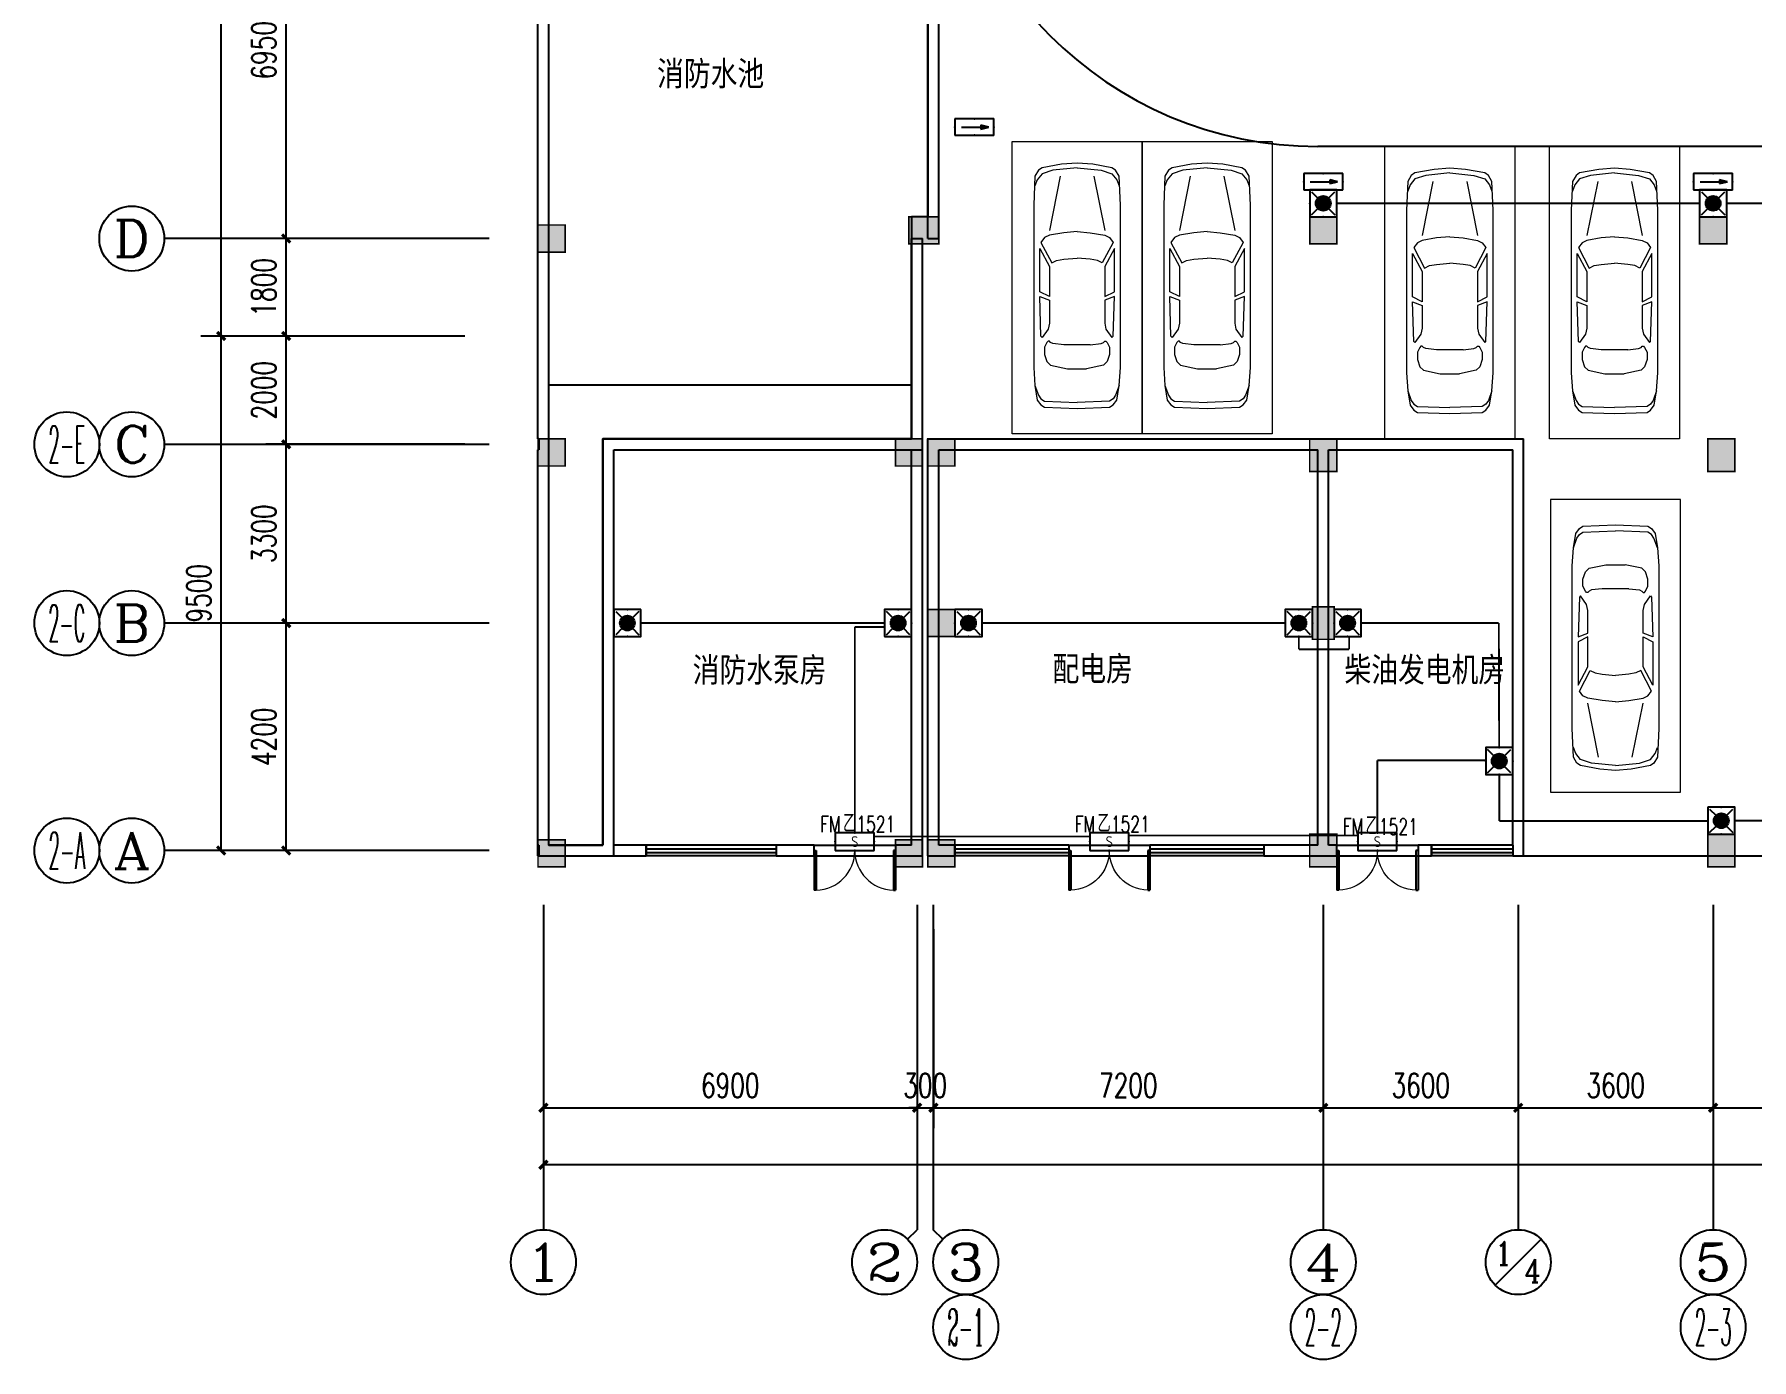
# Model space of a CAD drawing. Extents: x -6243262 to 3079315, y -2914302 to 172723.
# Drawn here: x -2513979 to -2482268, y -1016897 to -992427 of the extents above; entities that cross this region are included whole.
import ezdxf
from ezdxf.enums import TextEntityAlignment as Align

# ---------------------------------------------------------------- set-up
doc = ezdxf.new("R2010")
doc.units = 0
doc.header["$LTSCALE"] = 1000
doc.linetypes.add('DASH', pattern=[0.35, 0.25, -0.1])
for name, color, linetype in [('0-柱2', 6, 'Continuous'), ('0-柱网', 2, 'Continuous'), ('0-道路', 4, 'Continuous'), ('AXIS', 3, 'Continuous'), ('AXIS_TEXT', 7, 'Continuous'), ('DOOR_FIRE', 4, 'Continuous'), ('DOOR_FIRE_TEXT', 7, 'Continuous'), ('EQUIP-应急', 3, 'Continuous'), ('PUB_TEXT', 7, 'Continuous'), ('WALL', 9, 'Continuous'), ('WINDOW', 4, 'Continuous'), ('WIRE-应急', 1, 'DASH')]:
    doc.layers.add(name, color=color, linetype=linetype)
doc.layers.add('车位', color=252, linetype='Continuous', lineweight=5)
doc.styles.add('-宋体', font='', dxfattribs={"width": 0.8})
doc.styles.add('_TCH_AXIS', font='COMPLEX', dxfattribs={"bigfont": 'GBCBIG'})
doc.styles.add('_TCH_DIM_T3', font='SIMPLEX', dxfattribs={"width": 0.705882, "bigfont": 'GBCBIG'})
doc.styles.add('_TCH_WINDOW', font='SIMPLEX', dxfattribs={"height": 3.5, "bigfont": 'GBCBIG'})
doc.styles.add('_TEL_ATTDEF', font='gbenor', dxfattribs={"bigfont": 'gbcbig'})
doc.styles.add('_TEL_DIM', font='SIMPLEX', dxfattribs={"width": 0.8, "height": 3.5, "bigfont": 'HZTXT'})
doc.styles.add('COMPLEX', font='COMPLEX')
doc.styles.get('-宋体').set_extended_font_data('SimSun')
doc.dimstyles.new('_TCH_ARCH&&150', dxfattribs={"dimtxt": 446.25, "dimasz": 150, "dimexe": 375, "dimexo": 450, "dimgap": 189.375, "dimtad": 1, "dimdec": 0, "dimzin": 0, "dimdsep": 46, "dimtxsty": '_TCH_DIM_T3', "dimblk": 'ARCHTICK', "dimcen": 0.09, "dimclrt": 7, "dimazin": 2, "dimtfac": 1, "dimtdec": 0, "dimtix": 1, "dimtmove": 2, "dimatfit": 3, "dimfxl": 0, "dimtolj": 1, "dimtzin": 0, "dimarcsym": 0})

# ---------------------------------------------------------------- blocks, each defined once
blk = doc.blocks.new('chewei')
at = {"layer": '车位', "color": 0}
for p, q in [((49023, 154737), (49090, 154915)), ((49090, 154915), (49134, 154982)), ((49134, 154982), (49201, 155026)), ((49201, 155026), (49801, 155049)), ((50401, 155026), (49801, 155049)), ((50467, 154982), (50401, 155026)), ((50512, 154915), (50467, 154982)), ((50578, 154737), (50512, 154915)), ((49201, 154160), (49245, 154293)), ((49201, 154026), (49201, 154160)), ((49245, 154293), (49312, 154360)), ((49312, 154360), (49623, 154426)), ((49623, 154426), (49978, 154426)), ((50290, 154360), (49978, 154426)), ((50356, 154293), (50290, 154360)), ((50401, 154160), (50356, 154293)), ((50401, 154026), (50401, 154160)), ((49134, 153826), (49112, 153093)), ((49156, 153849), (49134, 153826)), ((49267, 153693), (49156, 153849)), ((49245, 153938), (49201, 154026)), ((49267, 153915), (49245, 153938)), ((49290, 153915), (49267, 153915)), ((49312, 153938), (49290, 153915)), ((49356, 153960), (49312, 153938)), ((49556, 153982), (49356, 153960)), ((50045, 153982), (49556, 153982)), ((50045, 153982), (50245, 153960)), ((50245, 153960), (50290, 153938)), ((50290, 153938), (50312, 153915)), ((50312, 153915), (50334, 153915)), ((50334, 153915), (50356, 153938)), ((50334, 153693), (50445, 153849)), ((50356, 153938), (50401, 154026)), ((50445, 153849), (50467, 153826)), ((50467, 153826), (50490, 153093)), ((49290, 153582), (49267, 153693)), ((49290, 153160), (49290, 153582)), ((50312, 153582), (50334, 153693)), ((50312, 153160), (50312, 153582)), ((49112, 153093), (49290, 153160)), ((49290, 153093), (49112, 153004)), ((49112, 153004), (49112, 152204)), ((49290, 152538), (49290, 153093)), ((50490, 153093), (50312, 153160)), ((50312, 153093), (50490, 153004)), ((50312, 152538), (50312, 153093)), ((50490, 153004), (50490, 152204)), ((49112, 152204), (49290, 152538)), ((50490, 152204), (50312, 152538)), ((49134, 152093), (49334, 152471)), ((49334, 152471), (49423, 152427)), ((49423, 152427), (49556, 152404)), ((49556, 152404), (49801, 152382)), ((50045, 152404), (49801, 152382)), ((50178, 152427), (50045, 152404)), ((50267, 152471), (50178, 152427)), ((50467, 152093), (50267, 152471)), ((49201, 152004), (49134, 152093)), ((49290, 151960), (49201, 152004)), ((49556, 151916), (49290, 151960)), ((49801, 151893), (49556, 151916)), ((49801, 151893), (50045, 151916)), ((50045, 151916), (50312, 151960)), ((50312, 151960), (50401, 152004)), ((50401, 152004), (50467, 152093)), ((49490, 150871), (49290, 151871)), ((50112, 150871), (50312, 151871)), ((49067, 150938), (49023, 151049)), ((50534, 150938), (50578, 151049)), ((49156, 150827), (49067, 150938)), ((49356, 150760), (49156, 150827)), ((49801, 150716), (49356, 150760)), ((49801, 150716), (50245, 150760)), ((50245, 150760), (50445, 150827)), ((50445, 150827), (50534, 150938))]:
    blk.add_line(p, q, dxfattribs=at)
for points in [[(48601, 150227), (51001, 150227), (51001, 155627), (48601, 155627)], [(50578, 154737), (50601, 154404), (50601, 151404), (50578, 150871), (50512, 150760), (50445, 150716), (50090, 150649), (49801, 150627), (49512, 150649), (49156, 150716), (49090, 150760), (49023, 150871), (49001, 151404), (49001, 154404), (49023, 154737), (49067, 155004), (49134, 155093), (49201, 155137), (49801, 155160), (50401, 155137), (50467, 155093), (50534, 155004)]]:
    blk.add_lwpolyline(points, close=True, dxfattribs=at)
blk = doc.blocks.new('0-柱2')
at = {"layer": '0-柱2'}
h = blk.add_hatch(color=0, dxfattribs=at)
h.dxf.hatch_style = 1
h.paths.add_polyline_path([(0, 11850), (500, 11850), (500, 11350), (0, 11350)])
h = blk.add_hatch(color=0, dxfattribs=at)
h.dxf.hatch_style = 1
h.paths.add_polyline_path([(6850, 12000), (7400, 12000), (7400, 11500), (6850, 11500)])
h = blk.add_hatch(color=0, dxfattribs=at)
h.dxf.hatch_style = 1
h.paths.add_polyline_path([(14250, 12000), (14750, 12000), (14750, 11500), (14250, 11500)])
h = blk.add_hatch(color=0, dxfattribs=at)
h.dxf.hatch_style = 1
h.paths.add_polyline_path([(21450, 12000), (21950, 12000), (21950, 11500), (21450, 11500)])
h = blk.add_hatch(color=0, dxfattribs=at)
h.dxf.hatch_style = 1
h.paths.add_polyline_path([(0, 7900), (500, 7900), (500, 7400), (0, 7400)])
h = blk.add_hatch(color=0, dxfattribs=at)
h.dxf.hatch_style = 1
h.paths.add_polyline_path([(6600, 7900), (7100, 7900), (7100, 7400), (6600, 7400)])
h = blk.add_hatch(color=0, dxfattribs=at)
h.dxf.hatch_style = 1
h.paths.add_polyline_path([(0, 500), (500, 500), (500, 0), (0, 0)])
h = blk.add_hatch(color=0, dxfattribs=at)
h.dxf.hatch_style = 1
h.paths.add_polyline_path([(6600, 500), (7100, 500), (7100, 0), (6600, 0)])
at = {"layer": '0-柱2', "color": 0, "const_width": 30}
for points in [[(0, 11850), (500, 11850), (500, 11350), (0, 11350)], [(6850, 12000), (7400, 12000), (7400, 11500), (6850, 11500)], [(14250, 12000), (14750, 12000), (14750, 11500), (14250, 11500)], [(21450, 12000), (21950, 12000), (21950, 11500), (21450, 11500)], [(0, 7900), (500, 7900), (500, 7400), (0, 7400)], [(6600, 7900), (7100, 7900), (7100, 7400), (6600, 7400)], [(0, 500), (500, 500), (500, 0), (0, 0)], [(6600, 500), (7100, 500), (7100, 0), (6600, 0)]]:
    blk.add_lwpolyline(points, close=True, dxfattribs=at)
blk = doc.blocks.new('柱网22222')
at = {"layer": '0-柱网'}
h = blk.add_hatch(color=0, dxfattribs=at)
h.dxf.hatch_style = 1
h.paths.add_polyline_path([(97500, 330556), (98000, 330556), (98000, 330056), (97500, 330056)])
h = blk.add_hatch(color=0, dxfattribs=at)
h.dxf.hatch_style = 1
h.paths.add_polyline_path([(104550, 330556), (105050, 330556), (105050, 329956), (104550, 329956)])
h = blk.add_hatch(color=0, dxfattribs=at)
h.dxf.hatch_style = 1
h.paths.add_polyline_path([(111900, 330556), (112400, 330556), (112400, 329956), (111900, 329956)])
h = blk.add_hatch(color=0, dxfattribs=at)
h.dxf.hatch_style = 1
h.paths.add_polyline_path([(97500, 327406), (98000, 327406), (98000, 326906), (97500, 326906)])
h = blk.add_hatch(color=0, dxfattribs=at)
h.dxf.hatch_style = 1
h.paths.add_polyline_path([(104600, 327456), (105000, 327456), (105000, 326856), (104600, 326856)])
h = blk.add_hatch(color=0, dxfattribs=at)
h.dxf.hatch_style = 1
h.paths.add_polyline_path([(97500, 323156), (98000, 323156), (98000, 322656), (97500, 322656)])
h = blk.add_hatch(color=0, dxfattribs=at)
h.dxf.hatch_style = 1
h.paths.add_polyline_path([(104550, 323256), (105050, 323256), (105050, 322656), (104550, 322656)])
h = blk.add_hatch(color=0, dxfattribs=at)
h.dxf.hatch_style = 1
h.paths.add_polyline_path([(111900, 323256), (112400, 323256), (112400, 322656), (111900, 322656)])
at = {"layer": '0-柱网', "color": 0, "const_width": 30}
for points in [[(97500, 330556), (98000, 330556), (98000, 330056), (97500, 330056)], [(104550, 330556), (105050, 330556), (105050, 329956), (104550, 329956)], [(111900, 330556), (112400, 330556), (112400, 329956), (111900, 329956)], [(97500, 327406), (98000, 327406), (98000, 326906), (97500, 326906)], [(104600, 327456), (105000, 327456), (105000, 326856), (104600, 326856)], [(97500, 323156), (98000, 323156), (98000, 322656), (97500, 322656)], [(104550, 323256), (105050, 323256), (105050, 322656), (104550, 322656)], [(111900, 323256), (112400, 323256), (112400, 322656), (111900, 322656)]]:
    blk.add_lwpolyline(points, close=True, dxfattribs=at)
blk = doc.blocks.new('$DorLib2D$00000002')
at = {"color": 0}
for p, q in [((-0.5, 0), (-0.5, 0.4875)), ((-0.475, 0.4875), (-0.5, 0.4875)), ((-0.475, 0), (-0.475, 0.4875)), ((0.475, 0), (0.475, 0.4875)), ((0.475, 0.4875), (0.5, 0.4875)), ((0.5, 0), (0.5, 0.4875)), ((-0.5, 0), (-0.475, 0)), ((0.5, 0), (0.475, 0))]:
    blk.add_line(p, q, dxfattribs=at)
at = {"color": 0, "lineweight": 13}
for centre, start, end in [((-0.4875, 0), 0, 88.53072), ((0.4875, 0), 91.46928, 180)]:
    blk.add_arc(centre, 0.4875, start, end, dxfattribs=at)
blk = doc.blocks.new('$TCHSYS$WIN2D')
at = {"color": 0}
for p, q in [((-0.5, 0.5), (0.5, 0.5)), ((-0.5, 0.5), (-0.5, -0.5)), ((0.5, 0.5), (0.5, -0.5)), ((0.5, 0.167), (-0.5, 0.167)), ((0.5, -0.167), (-0.5, -0.167)), ((-0.5, -0.5), (0.5, -0.5))]:
    blk.add_line(p, q, dxfattribs=at)
blk = doc.blocks.new('_ArchTick')
at = {"color": 0, "linetype": 'ByBlock', "const_width": 0.4}
blk.add_lwpolyline([(-0.5, -0.5), (0.5, 0.5)], dxfattribs=at)
blk = doc.blocks.new('*D423')
at = {"layer": 'AXIS', "color": 0, "lineweight": -2, "transparency": 16777216}
for p, q in [((1160029, -1149834), (1160029, -1154259)), ((1234029, -1149834), (1234029, -1154259)), ((1160029, -1153884), (1234029, -1153884))]:
    blk.add_line(p, q, dxfattribs=at)
at = {"layer": 'Defpoints', "color": 0, "transparency": 16777216}
for p in [(1160029, -1149384), (1234029, -1149384), (1234029, -1153884)]:
    blk.add_point(p, dxfattribs=at)
at = {"layer": 'AXIS', "color": 0, "lineweight": -2, "transparency": 16777216, "xscale": 150, "yscale": 150, "zscale": 150, "rotation": 180}
blk.add_blockref('_ArchTick', (1160029, -1153884), dxfattribs=at)
at = {"layer": 'AXIS', "color": 0, "lineweight": -2, "transparency": 16777216, "xscale": 150, "yscale": 150, "zscale": 150}
blk.add_blockref('_ArchTick', (1234029, -1153884), dxfattribs=at)
at = {"layer": 'AXIS', "color": 7, "transparency": 16777216, "insert": (1197029, -1153472), "char_height": 446.2, "attachment_point": 5, "style": '_TCH_DIM_T3'}
blk.add_mtext('\\A1;74000', dxfattribs=at)
blk = doc.blocks.new('*D424')
at = {"layer": 'AXIS', "color": 0, "lineweight": -2, "transparency": 16777216}
for p, q in [((1160029, -1149534), (1160029, -1153209)), ((1166929, -1149534), (1166929, -1153209)), ((1160029, -1152834), (1166929, -1152834))]:
    blk.add_line(p, q, dxfattribs=at)
at = {"layer": 'Defpoints', "color": 0, "transparency": 16777216}
for p in [(1160029, -1149084), (1166929, -1149084), (1166929, -1152834)]:
    blk.add_point(p, dxfattribs=at)
at = {"layer": 'AXIS', "color": 0, "lineweight": -2, "transparency": 16777216, "xscale": 150, "yscale": 150, "zscale": 150, "rotation": 180}
blk.add_blockref('_ArchTick', (1160029, -1152834), dxfattribs=at)
at = {"layer": 'AXIS', "color": 0, "lineweight": -2, "transparency": 16777216, "xscale": 150, "yscale": 150, "zscale": 150}
blk.add_blockref('_ArchTick', (1166929, -1152834), dxfattribs=at)
at = {"layer": 'AXIS', "color": 7, "transparency": 16777216, "insert": (1163479, -1152422), "char_height": 446.2, "attachment_point": 5, "style": '_TCH_DIM_T3'}
blk.add_mtext('\\A1;6900', dxfattribs=at)
blk = doc.blocks.new('*D425')
at = {"layer": 'AXIS', "color": 0, "lineweight": -2, "transparency": 16777216}
for p, q in [((1166929, -1149534), (1166929, -1153209)), ((1167229, -1149534), (1167229, -1153209)), ((1166929, -1152834), (1166779, -1152834)), ((1166929, -1152834), (1167229, -1152834)), ((1167229, -1152834), (1167379, -1152834))]:
    blk.add_line(p, q, dxfattribs=at)
at = {"layer": 'Defpoints', "color": 0, "transparency": 16777216}
for p in [(1166929, -1149084), (1167229, -1149084), (1167229, -1152834)]:
    blk.add_point(p, dxfattribs=at)
at = {"layer": 'AXIS', "color": 0, "lineweight": -2, "transparency": 16777216, "xscale": 150, "yscale": 150, "zscale": 150}
blk.add_blockref('_ArchTick', (1166929, -1152834), dxfattribs=at)
at = {"layer": 'AXIS', "color": 0, "lineweight": -2, "transparency": 16777216, "xscale": 150, "yscale": 150, "zscale": 150, "rotation": 180}
blk.add_blockref('_ArchTick', (1167229, -1152834), dxfattribs=at)
at = {"layer": 'AXIS', "color": 7, "transparency": 16777216, "insert": (1167079, -1152422), "char_height": 446.2, "attachment_point": 5, "style": '_TCH_DIM_T3'}
blk.add_mtext('\\A1;300', dxfattribs=at)
blk = doc.blocks.new('*D426')
at = {"layer": 'AXIS', "color": 0, "lineweight": -2, "transparency": 16777216}
for p, q in [((1167229, -1149534), (1167229, -1153209)), ((1174429, -1149534), (1174429, -1153209)), ((1167229, -1152834), (1174429, -1152834))]:
    blk.add_line(p, q, dxfattribs=at)
at = {"layer": 'Defpoints', "color": 0, "transparency": 16777216}
for p in [(1167229, -1149084), (1174429, -1149084), (1174429, -1152834)]:
    blk.add_point(p, dxfattribs=at)
at = {"layer": 'AXIS', "color": 0, "lineweight": -2, "transparency": 16777216, "xscale": 150, "yscale": 150, "zscale": 150, "rotation": 180}
blk.add_blockref('_ArchTick', (1167229, -1152834), dxfattribs=at)
at = {"layer": 'AXIS', "color": 0, "lineweight": -2, "transparency": 16777216, "xscale": 150, "yscale": 150, "zscale": 150}
blk.add_blockref('_ArchTick', (1174429, -1152834), dxfattribs=at)
at = {"layer": 'AXIS', "color": 7, "transparency": 16777216, "insert": (1170829, -1152422), "char_height": 446.2, "attachment_point": 5, "style": '_TCH_DIM_T3'}
blk.add_mtext('\\A1;7200', dxfattribs=at)
blk = doc.blocks.new('*D427')
at = {"layer": 'AXIS', "color": 0, "lineweight": -2, "transparency": 16777216}
for p, q in [((1174429, -1149534), (1174429, -1153209)), ((1178029, -1149534), (1178029, -1153209)), ((1174429, -1152834), (1178029, -1152834))]:
    blk.add_line(p, q, dxfattribs=at)
at = {"layer": 'Defpoints', "color": 0, "transparency": 16777216}
for p in [(1174429, -1149084), (1178029, -1149084), (1178029, -1152834)]:
    blk.add_point(p, dxfattribs=at)
at = {"layer": 'AXIS', "color": 0, "lineweight": -2, "transparency": 16777216, "xscale": 150, "yscale": 150, "zscale": 150, "rotation": 180}
blk.add_blockref('_ArchTick', (1174429, -1152834), dxfattribs=at)
at = {"layer": 'AXIS', "color": 0, "lineweight": -2, "transparency": 16777216, "xscale": 150, "yscale": 150, "zscale": 150}
blk.add_blockref('_ArchTick', (1178029, -1152834), dxfattribs=at)
at = {"layer": 'AXIS', "color": 7, "transparency": 16777216, "insert": (1176229, -1152422), "char_height": 446.2, "attachment_point": 5, "style": '_TCH_DIM_T3'}
blk.add_mtext('\\A1;3600', dxfattribs=at)
blk = doc.blocks.new('*D428')
at = {"layer": 'AXIS', "color": 0, "lineweight": -2, "transparency": 16777216}
for p, q in [((1178029, -1149534), (1178029, -1153209)), ((1181629, -1149534), (1181629, -1153209)), ((1178029, -1152834), (1181629, -1152834))]:
    blk.add_line(p, q, dxfattribs=at)
at = {"layer": 'Defpoints', "color": 0, "transparency": 16777216}
for p in [(1178029, -1149084), (1181629, -1149084), (1181629, -1152834)]:
    blk.add_point(p, dxfattribs=at)
at = {"layer": 'AXIS', "color": 0, "lineweight": -2, "transparency": 16777216, "xscale": 150, "yscale": 150, "zscale": 150, "rotation": 180}
blk.add_blockref('_ArchTick', (1178029, -1152834), dxfattribs=at)
at = {"layer": 'AXIS', "color": 0, "lineweight": -2, "transparency": 16777216, "xscale": 150, "yscale": 150, "zscale": 150}
blk.add_blockref('_ArchTick', (1181629, -1152834), dxfattribs=at)
at = {"layer": 'AXIS', "color": 7, "transparency": 16777216, "insert": (1179829, -1152422), "char_height": 446.2, "attachment_point": 5, "style": '_TCH_DIM_T3'}
blk.add_mtext('\\A1;3600', dxfattribs=at)
blk = doc.blocks.new('*D429')
at = {"layer": 'AXIS', "color": 0, "lineweight": -2, "transparency": 16777216}
for p, q in [((1181629, -1149534), (1181629, -1153209)), ((1188829, -1149534), (1188829, -1153209)), ((1181629, -1152834), (1188829, -1152834))]:
    blk.add_line(p, q, dxfattribs=at)
at = {"layer": 'Defpoints', "color": 0, "transparency": 16777216}
for p in [(1181629, -1149084), (1188829, -1149084), (1188829, -1152834)]:
    blk.add_point(p, dxfattribs=at)
at = {"layer": 'AXIS', "color": 0, "lineweight": -2, "transparency": 16777216, "xscale": 150, "yscale": 150, "zscale": 150, "rotation": 180}
blk.add_blockref('_ArchTick', (1181629, -1152834), dxfattribs=at)
at = {"layer": 'AXIS', "color": 0, "lineweight": -2, "transparency": 16777216, "xscale": 150, "yscale": 150, "zscale": 150}
blk.add_blockref('_ArchTick', (1188829, -1152834), dxfattribs=at)
at = {"layer": 'AXIS', "color": 7, "transparency": 16777216, "insert": (1185229, -1152422), "char_height": 446.2, "attachment_point": 5, "style": '_TCH_DIM_T3'}
blk.add_mtext('\\A1;7200', dxfattribs=at)
blk = doc.blocks.new('_AXISO')
at = {"color": 0}
blk.add_circle((0, 0), 0.5, dxfattribs=at)
at = {"layer": 'AXIS_TEXT', "color": 0, "style": 'COMPLEX', "width": 1.041667}
blk.add_attdef('A', text='', height=0.56, dxfattribs=at).set_placement((-0.25, -0.28), (0.25, -0.28), align=Align.FIT)
blk = doc.blocks.new('*D443')
at = {"layer": 'AXIS', "color": 0, "lineweight": -2, "transparency": 16777216}
for p, q in [((1158579, -1138584), (1153704, -1138584)), ((1154079, -1148084), (1154079, -1138584)), ((1158579, -1148084), (1153704, -1148084))]:
    blk.add_line(p, q, dxfattribs=at)
at = {"layer": 'Defpoints', "color": 0, "transparency": 16777216}
for p in [(1154079, -1138584), (1159029, -1138584), (1159029, -1148084)]:
    blk.add_point(p, dxfattribs=at)
at = {"layer": 'AXIS', "color": 0, "lineweight": -2, "transparency": 16777216, "xscale": 150, "yscale": 150, "zscale": 150}
for p, rotation in [((1154079, -1138584), 90), ((1154079, -1148084), 270)]:
    blk.add_blockref('_ArchTick', p, dxfattribs=dict(at, rotation=rotation))
at = {"layer": 'AXIS', "color": 7, "transparency": 16777216, "insert": (1153666, -1143334), "char_height": 446.2, "attachment_point": 5, "rotation": 90, "style": '_TCH_DIM_T3'}
blk.add_mtext('\\A1;9500', dxfattribs=at)
blk = doc.blocks.new('*D444')
at = {"layer": 'AXIS', "color": 0, "lineweight": -2, "transparency": 16777216}
for p, q in [((1158579, -1121835), (1153704, -1121835)), ((1154079, -1138584), (1154079, -1121835)), ((1158579, -1138584), (1153704, -1138584))]:
    blk.add_line(p, q, dxfattribs=at)
at = {"layer": 'Defpoints', "color": 0, "transparency": 16777216}
for p in [(1154079, -1121835), (1159029, -1121835), (1159029, -1138584)]:
    blk.add_point(p, dxfattribs=at)
at = {"layer": 'AXIS', "color": 0, "lineweight": -2, "transparency": 16777216, "xscale": 150, "yscale": 150, "zscale": 150}
for p, rotation in [((1154079, -1121835), 90), ((1154079, -1138584), 270)]:
    blk.add_blockref('_ArchTick', p, dxfattribs=dict(at, rotation=rotation))
at = {"layer": 'AXIS', "color": 7, "transparency": 16777216, "insert": (1153666, -1130210), "char_height": 446.2, "attachment_point": 5, "rotation": 90, "style": '_TCH_DIM_T3'}
blk.add_mtext('\\A1;16750', dxfattribs=at)
blk = doc.blocks.new('*D445')
at = {"layer": 'AXIS', "color": 0, "lineweight": -2, "transparency": 16777216}
for p, q in [((1158579, -1143884), (1154904, -1143884)), ((1155279, -1148084), (1155279, -1143884)), ((1158579, -1148084), (1154904, -1148084))]:
    blk.add_line(p, q, dxfattribs=at)
at = {"layer": 'Defpoints', "color": 0, "transparency": 16777216}
for p in [(1155279, -1143884), (1159029, -1143884), (1159029, -1148084)]:
    blk.add_point(p, dxfattribs=at)
at = {"layer": 'AXIS', "color": 0, "lineweight": -2, "transparency": 16777216, "xscale": 150, "yscale": 150, "zscale": 150}
for p, rotation in [((1155279, -1143884), 90), ((1155279, -1148084), 270)]:
    blk.add_blockref('_ArchTick', p, dxfattribs=dict(at, rotation=rotation))
at = {"layer": 'AXIS', "color": 7, "transparency": 16777216, "insert": (1154866, -1145984), "char_height": 446.2, "attachment_point": 5, "rotation": 90, "style": '_TCH_DIM_T3'}
blk.add_mtext('\\A1;4200', dxfattribs=at)
blk = doc.blocks.new('*D446')
at = {"layer": 'AXIS', "color": 0, "lineweight": -2, "transparency": 16777216}
for p, q in [((1158579, -1140584), (1154904, -1140584)), ((1155279, -1143884), (1155279, -1140584)), ((1158579, -1143884), (1154904, -1143884))]:
    blk.add_line(p, q, dxfattribs=at)
at = {"layer": 'Defpoints', "color": 0, "transparency": 16777216}
for p in [(1155279, -1140584), (1159029, -1140584), (1159029, -1143884)]:
    blk.add_point(p, dxfattribs=at)
at = {"layer": 'AXIS', "color": 0, "lineweight": -2, "transparency": 16777216, "xscale": 150, "yscale": 150, "zscale": 150}
for p, rotation in [((1155279, -1140584), 90), ((1155279, -1143884), 270)]:
    blk.add_blockref('_ArchTick', p, dxfattribs=dict(at, rotation=rotation))
at = {"layer": 'AXIS', "color": 7, "transparency": 16777216, "insert": (1154866, -1142234), "char_height": 446.2, "attachment_point": 5, "rotation": 90, "style": '_TCH_DIM_T3'}
blk.add_mtext('\\A1;3300', dxfattribs=at)
blk = doc.blocks.new('*D447')
at = {"layer": 'AXIS', "color": 0, "lineweight": -2, "transparency": 16777216}
for p, q in [((1158579, -1138584), (1154904, -1138584)), ((1155279, -1140584), (1155279, -1138584)), ((1158579, -1140584), (1154904, -1140584))]:
    blk.add_line(p, q, dxfattribs=at)
at = {"layer": 'Defpoints', "color": 0, "transparency": 16777216}
for p in [(1155279, -1138584), (1159029, -1138584), (1159029, -1140584)]:
    blk.add_point(p, dxfattribs=at)
at = {"layer": 'AXIS', "color": 0, "lineweight": -2, "transparency": 16777216, "xscale": 150, "yscale": 150, "zscale": 150}
for p, rotation in [((1155279, -1138584), 90), ((1155279, -1140584), 270)]:
    blk.add_blockref('_ArchTick', p, dxfattribs=dict(at, rotation=rotation))
at = {"layer": 'AXIS', "color": 7, "transparency": 16777216, "insert": (1154866, -1139584), "char_height": 446.2, "attachment_point": 5, "rotation": 90, "style": '_TCH_DIM_T3'}
blk.add_mtext('\\A1;2000', dxfattribs=at)
blk = doc.blocks.new('*D448')
at = {"layer": 'AXIS', "color": 0, "lineweight": -2, "transparency": 16777216}
for p, q in [((1158579, -1136784), (1154904, -1136784)), ((1155279, -1138584), (1155279, -1136784)), ((1158579, -1138584), (1154904, -1138584))]:
    blk.add_line(p, q, dxfattribs=at)
at = {"layer": 'Defpoints', "color": 0, "transparency": 16777216}
for p in [(1155279, -1136784), (1159029, -1136784), (1159029, -1138584)]:
    blk.add_point(p, dxfattribs=at)
at = {"layer": 'AXIS', "color": 0, "lineweight": -2, "transparency": 16777216, "xscale": 150, "yscale": 150, "zscale": 150}
for p, rotation in [((1155279, -1136784), 90), ((1155279, -1138584), 270)]:
    blk.add_blockref('_ArchTick', p, dxfattribs=dict(at, rotation=rotation))
at = {"layer": 'AXIS', "color": 7, "transparency": 16777216, "insert": (1154866, -1137684), "char_height": 446.2, "attachment_point": 5, "rotation": 90, "style": '_TCH_DIM_T3'}
blk.add_mtext('\\A1;1800', dxfattribs=at)
blk = doc.blocks.new('*D449')
at = {"layer": 'AXIS', "color": 0, "lineweight": -2, "transparency": 16777216}
for p, q in [((1158579, -1129834), (1154904, -1129834)), ((1155279, -1136784), (1155279, -1129834)), ((1158579, -1136784), (1154904, -1136784))]:
    blk.add_line(p, q, dxfattribs=at)
at = {"layer": 'Defpoints', "color": 0, "transparency": 16777216}
for p in [(1155279, -1129834), (1159029, -1129834), (1159029, -1136784)]:
    blk.add_point(p, dxfattribs=at)
at = {"layer": 'AXIS', "color": 0, "lineweight": -2, "transparency": 16777216, "xscale": 150, "yscale": 150, "zscale": 150}
for p, rotation in [((1155279, -1129834), 90), ((1155279, -1136784), 270)]:
    blk.add_blockref('_ArchTick', p, dxfattribs=dict(at, rotation=rotation))
at = {"layer": 'AXIS', "color": 7, "transparency": 16777216, "insert": (1154866, -1133309), "char_height": 446.2, "attachment_point": 5, "rotation": 90, "style": '_TCH_DIM_T3'}
blk.add_mtext('\\A1;6950', dxfattribs=at)
blk = doc.blocks.new('$equip$00002604')
blk.add_hatch(color=256).paths.add_polyline_path([(0.275, 0.5, 1), (-0.274, 0.5, 1)])
for p, q in [((-0.429, 0.929), (-0.194, 0.694)), ((0.194, 0.694), (0.429, 0.929)), ((-0.429, 0.071), (-0.194, 0.306)), ((0.194, 0.306), (0.429, 0.071))]:
    blk.add_line(p, q)
at = {"const_width": 0.04}
blk.add_lwpolyline([(-0.5, 1), (-0.5, 0), (0.5, 0), (0.5, 1), (-0.5, 1), (-0.5, 0)], dxfattribs=at)
blk.add_lwpolyline([(-0.5, 1), (-0.5, 0), (0.5, 0), (0.5, 1)], close=True)
blk.add_circle((0, 0.5), 0.275)
for p in [(0, 1), (-0.5, 0.5), (0, 0), (0.5, 0.5)]:
    blk.add_point(p)
at = {"color": 7, "style": '_TEL_DIM', "flags": 1}
blk.add_attdef('A', text='', height=0.000025, dxfattribs=at).set_placement((0, 0), align=Align.MIDDLE_CENTER)
blk = doc.blocks.new('$equip$00003165')
for p, q in [((0.72, 0.66), (-0.72, 0.66)), ((-0.72, 0.66), (-0.72, 0)), ((0.72, 0), (0.72, 0.66)), ((-0.72, 0), (0.72, 0))]:
    blk.add_line(p, q)
at = {"const_width": 0.04}
blk.add_lwpolyline([(-0.72, 0.66), (-0.72, 0), (0.72, 0), (0.72, 0.66), (-0.72, 0.66), (-0.72, 0)], dxfattribs=at)
for p in [(0, 0.66), (-0.72, 0.33), (0, 0), (0.72, 0.33)]:
    blk.add_point(p)
at = {"color": 7, "style": '_TEL_DIM'}
blk.add_attdef('$TEXT$', text='', height=0.4, dxfattribs=at).set_placement((0, 0.33), align=Align.MIDDLE_CENTER)
at = {"color": 7, "style": '_TEL_DIM', "flags": 1}
for tag in ['A', 'REMARK']:
    blk.add_attdef(tag, text='', height=0.00002, dxfattribs=at).set_placement((0, 0), align=Align.MIDDLE_CENTER)
blk = doc.blocks.new('$equip$00002540')
blk.add_hatch(color=256).paths.add_polyline_path([(0.24, 0.372), (0.24, 0.228), (0.528, 0.3)])
for p, q in [((-0.72, 0.6), (-0.72, 0)), ((0.72, 0.6), (-0.72, 0.6)), ((-0.72, 0), (0.72, 0)), ((0.24, 0.372), (0.24, 0.228)), ((0.528, 0.3), (0.24, 0.372)), ((0.24, 0.228), (0.528, 0.3)), ((0.72, 0), (0.72, 0.6))]:
    blk.add_line(p, q)
at = {"color": 7}
blk.add_line((-0.48, 0.3), (0.48, 0.3), dxfattribs=at)
at = {"const_width": 0.04}
blk.add_lwpolyline([(-0.72, 0.6), (-0.72, 0), (0.72, 0), (0.72, 0.6), (-0.72, 0.6), (-0.72, 0)], dxfattribs=at)
for p in [(-0.72, 0.3), (0, 0.6), (0, 0), (0.72, 0.3)]:
    blk.add_point(p)
at = {"color": 7, "style": '_TEL_DIM', "flags": 1}
blk.add_attdef('A', text='', height=0.00002, dxfattribs=at).set_placement((0, 0), align=Align.MIDDLE_CENTER)
blk = doc.blocks.new('43242')
at = {"color": 8}
for points in [[(1178128.8, -1148184.4), (1234087.7, -1148184.4), (1238763.2, -1139736), (1224498.8, -1116977.4)], [(1160128.8, -1139484.4), (1166828.8, -1139484.4)]]:
    blk.add_lwpolyline(points, dxfattribs=at)
blk.add_lwpolyline([(1161128.8, -1147984.4), (1160128.8, -1147984.4), (1160128.8, -1121895.7), (1167128.8, -1118013.1), (1167128.8, -1136384.4), (1166828.8, -1136384.4), (1166828.8, -1140484.4), (1161128.8, -1140484.4)], close=True, dxfattribs=at)
at = {"layer": '0-道路', "color": 8}
blk.add_line((1222129.8, -1135084.4), (1174328.7, -1135084.4), dxfattribs=at)
blk.add_arc((1174328.8, -1128084.4), 7000, 180, 270, dxfattribs=at)
at = {"layer": 'AXIS', "color": 8}
for p, q in [((1159028.8, -1136784.4), (1153028.8, -1136784.4)), ((1159028.8, -1140584.4), (1153028.8, -1140584.4)), ((1159028.8, -1143884.4), (1153028.8, -1143884.4)), ((1159028.8, -1148084.4), (1153028.8, -1148084.4)), ((1160028.8, -1149084.4), (1160028.8, -1155084.4)), ((1166928.8, -1149084.4), (1166928.8, -1155084.4)), ((1167228.8, -1149084.4), (1167228.8, -1155084.4)), ((1174428.8, -1149084.4), (1174428.8, -1155084.4)), ((1178028.8, -1149084.4), (1178028.8, -1155084.4)), ((1181628.8, -1149084.4), (1181628.8, -1155084.4)), ((1166753, -1155260.1), (1166928.8, -1155084.4)), ((1167404.5, -1155260.1), (1167228.8, -1155084.4)), ((1177604.5, -1156108.6), (1178453, -1155260.1))]:
    blk.add_line(p, q, dxfattribs=at)
for centre in [(1151228.8, -1140584.4), (1151228.8, -1143884.4), (1151228.8, -1148084.4), (1178028.8, -1155684.4), (1167828.8, -1156884.4), (1174428.8, -1156884.4), (1181628.8, -1156884.4)]:
    blk.add_circle(centre, 600, dxfattribs=at)
at = {"layer": 'DOOR_FIRE', "color": 8}
for p, q in [((1165028.8, -1147984.4), (1166528.8, -1147984.4)), ((1165028.8, -1148184.4), (1166528.8, -1148184.4)), ((1169728.8, -1147984.4), (1171228.8, -1147984.4)), ((1169728.8, -1148184.4), (1171228.8, -1148184.4)), ((1174678.8, -1147984.4), (1176178.8, -1147984.4)), ((1174678.8, -1148184.4), (1176178.8, -1148184.4))]:
    blk.add_line(p, q, dxfattribs=at)
at = {"layer": 'WALL', "color": 8}
for p, q in [((1167128.8, -1136784.4), (1167128.8, -1118013.1)), ((1167328.8, -1136784.4), (1167328.8, -1117902.2)), ((1159928.8, -1140484.4), (1159928.8, -1121778)), ((1160128.8, -1140584.4), (1160128.8, -1121895.7)), ((1166828.8, -1140484.4), (1166828.8, -1136784.4)), ((1166828.8, -1136784.4), (1167028.8, -1136784.4)), ((1167028.8, -1140684.4), (1167028.8, -1136784.4)), ((1167128.8, -1136784.4), (1167328.8, -1136784.4)), ((1159945.7, -1140484.4), (1159928.8, -1140484.4)), ((1159945.7, -1140484.4), (1159945.7, -1140684.4)), ((1160128.8, -1147984.4), (1160128.8, -1140584.4)), ((1161128.8, -1147984.4), (1161128.8, -1140484.4)), ((1161128.8, -1140484.4), (1166828.8, -1140484.4)), ((1167128.8, -1148184.4), (1167128.8, -1140484.4)), ((1167128.8, -1140484.4), (1174428.8, -1140484.4)), ((1174428.8, -1140484.4), (1178128.8, -1140484.4)), ((1178128.8, -1148184.4), (1178128.8, -1140484.4)), ((1159928.8, -1148184.4), (1159928.8, -1140684.4)), ((1159945.7, -1140684.4), (1159928.8, -1140684.4)), ((1161328.8, -1148184.4), (1161328.8, -1140684.4)), ((1161328.8, -1140684.4), (1167028.8, -1140684.4)), ((1166828.8, -1147984.4), (1166828.8, -1140684.4)), ((1167028.8, -1148184.4), (1167028.8, -1140684.4)), ((1167328.8, -1147984.4), (1167328.8, -1140684.4)), ((1167328.8, -1140684.4), (1174328.8, -1140684.4)), ((1174328.8, -1147984.4), (1174328.8, -1140684.4)), ((1174528.8, -1147984.4), (1174528.8, -1140684.4)), ((1174528.8, -1140684.4), (1177928.8, -1140684.4)), ((1177928.8, -1147984.4), (1177928.8, -1140684.4)), ((1159945.7, -1147984.4), (1159928.8, -1147984.4)), ((1159945.7, -1148184.4), (1159928.8, -1148184.4)), ((1159928.8, -1148184.4), (1161328.8, -1148184.4)), ((1159945.7, -1147984.4), (1159945.7, -1148184.4)), ((1160128.8, -1147984.4), (1161128.8, -1147984.4)), ((1161928.8, -1147984.4), (1161328.8, -1147984.4)), ((1161328.8, -1148184.4), (1161928.8, -1148184.4)), ((1161928.8, -1148184.4), (1161928.8, -1147984.4)), ((1165028.8, -1147984.4), (1164328.8, -1147984.4)), ((1164328.8, -1147984.4), (1164328.8, -1148184.4)), ((1164328.8, -1148184.4), (1165028.8, -1148184.4)), ((1165028.8, -1148184.4), (1165028.8, -1147984.4)), ((1166828.8, -1147984.4), (1166528.8, -1147984.4)), ((1166528.8, -1147984.4), (1166528.8, -1148184.4)), ((1166528.8, -1148184.4), (1167028.8, -1148184.4)), ((1167128.8, -1148184.4), (1167628.8, -1148184.4)), ((1167628.8, -1147984.4), (1167328.8, -1147984.4)), ((1167628.8, -1148184.4), (1167628.8, -1147984.4)), ((1174328.8, -1147984.4), (1173328.8, -1147984.4)), ((1173328.8, -1147984.4), (1173328.8, -1148184.4)), ((1173328.8, -1148184.4), (1174428.8, -1148184.4)), ((1174428.8, -1148184.4), (1174678.8, -1148184.4)), ((1174678.8, -1147984.4), (1174528.8, -1147984.4)), ((1174678.8, -1148184.4), (1174678.8, -1147984.4)), ((1176428.8, -1147984.4), (1176178.8, -1147984.4)), ((1176178.8, -1147984.4), (1176178.8, -1148184.4)), ((1176178.8, -1148184.4), (1176428.8, -1148184.4)), ((1176428.8, -1148184.4), (1176428.8, -1147984.4)), ((1177928.8, -1147984.4), (1177928.8, -1148184.4)), ((1177928.8, -1148184.4), (1178128.8, -1148184.4))]:
    blk.add_line(p, q, dxfattribs=at)
at = {"layer": '0-柱2', "color": 8}
blk.add_blockref('0-柱2', (1159928.8, -1148384.4), dxfattribs=at)
at = {"layer": '0-柱网', "color": 8}
blk.add_blockref('柱网22222', (1069628.4, -1471040.3), dxfattribs=at)
at = {"layer": 'AXIS', "color": 8}
ref = blk.add_blockref('_AXISO', (1152428.8, -1136784.4), dxfattribs=dict(at, xscale=1200, yscale=1200, zscale=1200))
ref.add_attrib('A', 'D', dxfattribs={"layer": 'AXIS_TEXT', "color": 8, "height": 678.8, "style": '_TCH_AXIS', "width": 1.235294}).set_placement((1152089.4, -1137123.8), (1152768.2, -1137123.8), align=Align.FIT)
ref = blk.add_blockref('_AXISO', (1152428.8, -1140584.4), dxfattribs=dict(at, xscale=1200, yscale=1200, zscale=1200))
ref.add_attrib('A', 'C', dxfattribs={"layer": 'AXIS_TEXT', "color": 8, "height": 678.8, "style": '_TCH_AXIS', "width": 1.4}).set_placement((1152089.4, -1140923.8), (1152768.2, -1140923.8), align=Align.FIT)
ref = blk.add_blockref('_AXISO', (1152428.8, -1143884.4), dxfattribs=dict(at, xscale=1200, yscale=1200, zscale=1200))
ref.add_attrib('A', 'B', dxfattribs={"layer": 'AXIS_TEXT', "color": 8, "height": 678.8, "style": '_TCH_AXIS', "width": 1.235294}).set_placement((1152089.4, -1144223.8), (1152768.2, -1144223.8), align=Align.FIT)
ref = blk.add_blockref('_AXISO', (1152428.8, -1148084.4), dxfattribs=dict(at, xscale=1200, yscale=1200, zscale=1200))
ref.add_attrib('A', 'A', dxfattribs={"layer": 'AXIS_TEXT', "color": 8, "height": 678.8, "style": '_TCH_AXIS', "width": 1.166667}).set_placement((1152089.4, -1148423.8), (1152768.2, -1148423.8), align=Align.FIT)
ref = blk.add_blockref('_AXISO', (1160028.8, -1155684.4), dxfattribs=dict(at, xscale=1200, yscale=1200, zscale=1200))
ref.add_attrib('A', '1', dxfattribs={"layer": 'AXIS_TEXT', "color": 8, "height": 678.8, "style": '_TCH_AXIS', "width": 2.333333}).set_placement((1159689.4, -1156023.8), (1160368.2, -1156023.8), align=Align.FIT)
ref = blk.add_blockref('_AXISO', (1166328.8, -1155684.4), dxfattribs=dict(at, xscale=1200, yscale=1200, zscale=1200))
ref.add_attrib('A', '2', dxfattribs={"layer": 'AXIS_TEXT', "color": 8, "height": 678.8, "style": '_TCH_AXIS', "width": 1.5}).set_placement((1165989.4, -1156023.8), (1166668.2, -1156023.8), align=Align.FIT)
ref = blk.add_blockref('_AXISO', (1167828.8, -1155684.4), dxfattribs=dict(at, xscale=1200, yscale=1200, zscale=1200))
ref.add_attrib('A', '3', dxfattribs={"layer": 'AXIS_TEXT', "color": 8, "height": 678.8, "style": '_TCH_AXIS', "width": 1.5}).set_placement((1167489.4, -1156023.8), (1168168.2, -1156023.8), align=Align.FIT)
ref = blk.add_blockref('_AXISO', (1174428.8, -1155684.4), dxfattribs=dict(at, xscale=1200, yscale=1200, zscale=1200))
ref.add_attrib('A', '4', dxfattribs={"layer": 'AXIS_TEXT', "color": 8, "height": 678.8, "style": '_TCH_AXIS', "width": 1.3125}).set_placement((1174089.4, -1156023.8), (1174768.2, -1156023.8), align=Align.FIT)
ref = blk.add_blockref('_AXISO', (1181628.8, -1155684.4), dxfattribs=dict(at, xscale=1200, yscale=1200, zscale=1200))
ref.add_attrib('A', '5', dxfattribs={"layer": 'AXIS_TEXT', "color": 8, "height": 678.8, "style": '_TCH_AXIS', "width": 1.5}).set_placement((1181289.4, -1156023.8), (1181968.2, -1156023.8), align=Align.FIT)
at = {"layer": 'DOOR_FIRE', "color": 8, "yscale": -1500, "zscale": 200}
for p, xscale in [((1165778.8, -1148084.4), -1500), ((1170478.8, -1148084.4), 1500), ((1175428.8, -1148084.4), 1500)]:
    blk.add_blockref('$DorLib2D$00000002', p, dxfattribs=dict(at, xscale=xscale))
at = {"layer": 'WINDOW', "color": 8, "yscale": 200}
for p, xscale, zscale in [((1163128.8, -1148084.4), -2400, -2400), ((1168678.8, -1148084.4), -2100, -2100), ((1172278.8, -1148084.4), -2100, -2100), ((1177178.8, -1148084.4), -1500, -1500)]:
    blk.add_blockref('$TCHSYS$WIN2D', p, dxfattribs=dict(at, xscale=xscale, zscale=zscale))
at = {"layer": '车位', "color": 8, "xscale": -1, "rotation": 180}
for p in [(1120082, -984763.1), (1122482, -984763.1), (1126965.4, -984857.6), (1130006.4, -984857.6)]:
    blk.add_blockref('chewei', p, dxfattribs=at)
at = {"layer": '车位', "color": 8}
blk.add_blockref('chewei', (1130024.1, -1297231.9), dxfattribs=at)
at = {"layer": 'AXIS', "color": 7, "style": '_TCH_AXIS'}
for s, width, p, p2 in [('2-E', 0.33871, (1150889.4, -1140923.8), (1151568.2, -1140923.8)), ('2-C', 0.344262, (1150889.4, -1144223.8), (1151568.2, -1144223.8)), ('2-A', 0.328125, (1150889.4, -1148423.8), (1151568.2, -1148423.8)), ('2-1', 0.381818, (1167489.4, -1157223.8), (1168168.2, -1157223.8)), ('2-2', 0.35, (1174089.4, -1157223.8), (1174768.2, -1157223.8)), ('2-3', 0.35, (1181289.4, -1157223.8), (1181968.2, -1157223.8))]:
    blk.add_text(s, height=678.82, dxfattribs=dict(at, width=width)).set_placement(p, p2, align=Align.FIT)
at = {"layer": 'AXIS_TEXT', "color": 7, "style": '_TCH_AXIS'}
for s, width, p, p2 in [('1', 1.630466, (1177608.8, -1155738), (1177908.8, -1155738)), ('4', 0.917137, (1178148.8, -1156060), (1178448.8, -1156060))]:
    blk.add_text(s, height=429.3, dxfattribs=dict(at, width=width)).set_placement(p, p2, align=Align.FIT)
at = {"layer": 'DOOR_FIRE_TEXT', "color": 8, "style": '_TCH_WINDOW', "width": 0.705882}
for s, p in [('FM', (1165140.9, -1147746.9)), ('1521', (1165806.6, -1147746.9)), ('FM', (1169840.9, -1147746.9)), ('1521', (1170506.6, -1147746.9)), ('FM', (1174790.9, -1147792.6)), ('1521', (1175456.6, -1147792.6))]:
    blk.add_text(s, height=297.5, dxfattribs=at).set_placement(p)
at = {"layer": 'DOOR_FIRE_TEXT', "color": 8, "style": '_TCH_WINDOW'}
for p in [(1165560.9, -1147746.9), (1170260.9, -1147746.9), (1175210.9, -1147792.6)]:
    blk.add_text('乙', height=337.6, dxfattribs=at).set_placement(p)
at = {"layer": 'PUB_TEXT', "color": 8, "style": '-宋体', "width": 0.8}
for s, p in [('消防水池', (1162127.8, -1133963.8)), ('配电房', (1169430.3, -1144951.9)), ('消防水泵房', (1162784.8, -1144974.1)), ('柴油发电机房', (1174820.8, -1144969))]:
    blk.add_text(s, height=453.16, dxfattribs=at).set_placement(p)
at = {"layer": 'AXIS', "color": 8}
for p1, p2, distance, picture, middle in [((1159028.7667, -1138584.3665), (1159028.7667, -1121834.8618), 4950, '*D444', (1153666.2667, -1130209.6141)), ((1159028.8, -1136784.4), (1159028.8, -1129834.4), 3750, '*D449', (1154866.3, -1133309.4)), ((1159028.8, -1138584.4), (1159028.8, -1136784.4), 3750, '*D448', (1154866.3, -1137684.4)), ((1159028.8, -1148084.4), (1159028.8, -1138584.4), 4950, '*D443', (1153666.3, -1143334.4)), ((1159028.8, -1140584.4), (1159028.8, -1138584.4), 3750, '*D447', (1154866.3, -1139584.4)), ((1159028.8, -1143884.4), (1159028.8, -1140584.4), 3750, '*D446', (1154866.3, -1142234.4)), ((1159028.8, -1148084.4), (1159028.8, -1143884.4), 3750, '*D445', (1154866.3, -1145984.4)), ((1160028.8, -1149084.4), (1166928.8, -1149084.4), -3750, '*D424', (1163478.8, -1152421.9)), ((1166928.8, -1149084.4), (1167228.8, -1149084.4), -3750, '*D425', (1167078.8, -1152421.9)), ((1167228.8, -1149084.4), (1174428.8, -1149084.4), -3750, '*D426', (1170828.8, -1152421.9)), ((1174428.8, -1149084.4), (1178028.8, -1149084.4), -3750, '*D427', (1176228.8, -1152421.9)), ((1178028.8, -1149084.4), (1181628.8, -1149084.4), -3750, '*D428', (1179828.8, -1152421.9)), ((1181628.8, -1149084.4), (1188828.8, -1149084.4), -3750, '*D429', (1185228.8, -1152421.9)), ((1160028.8, -1149384.4), (1234028.8, -1149384.4), -4500, '*D423', (1197028.8, -1153471.9))]:
    dim = blk.add_aligned_dim(p1=p1, p2=p2, distance=distance, dimstyle='_TCH_ARCH&&150', dxfattribs=at)
    dim.commit()
    dim.dimension.update_dxf_attribs({"geometry": picture, "text_midpoint": middle})

msp = doc.modelspace()

# ---------------------------------------------------------------- linework, layer by layer
at = {"layer": 'WIRE-应急', "linetype": 'DASH', "const_width": 35}
for points in [[(-2489929, -995546.9), (-2483229, -995546.9)], [(-2482729, -995546.9), (-2476029, -995546.9)], [(-2502779, -1003296.9), (-2498279.1, -1003296.9)], [(-2496479, -1003296.9), (-2490879.1, -1003296.9)], [(-2489479, -1003295), (-2486937.2, -1003295)], [(-2486937.2, -1003295), (-2486929.9, -1005595.5)], [(-2498829.1, -1007166.9), (-2498829.1, -1003370.2)], [(-2498829.1, -1003370.2), (-2498279.1, -1003370.2)], [(-2490629.1, -1003783.2), (-2490629.1, -1003546.9)], [(-2489700.9, -1003783.2), (-2489700.9, -1003546.9)], [(-2490629.1, -1003783.2), (-2489700.9, -1003783.2)], [(-2489179.1, -1007166.9), (-2489179.1, -1005831.3)], [(-2489179.1, -1005831.3), (-2487179.1, -1005831.3)], [(-2486929.1, -1006951.8), (-2486929.1, -1006095.5)], [(-2486929.1, -1006951.8), (-2483079, -1006951.8)], [(-2482579, -1006946.9), (-2475879, -1006946.9)], [(-2498469.1, -1007237.8), (-2494489.1, -1007237.8)], [(-2493769.1, -1007219.2), (-2489539.1, -1007219.2)]]:
    msp.add_lwpolyline(points, dxfattribs=at)

# ---------------------------------------------------------------- block references
msp.add_blockref('43242', (-3664607.8, 140587.5))
at = {"layer": 'EQUIP-应急', "xscale": 500, "yscale": 500, "zscale": 500}
for name, p in [('$equip$00002540', (-2496619, -994288.4)), ('$equip$00002540', (-2490179, -995296.9)), ('$equip$00002540', (-2482979, -995296.9)), ('$equip$00002604', (-2490179.1, -995796.9)), ('$equip$00002604', (-2482979.1, -995796.9)), ('$equip$00002604', (-2482829.1, -1007196.9))]:
    msp.add_blockref(name, p, dxfattribs=at)
for p, rotation in [((-2503279.1, -1003296.9), 270), ((-2497779.1, -1003296.9), 90), ((-2496979.1, -1003296.9), 270), ((-2490379.1, -1003296.9), 90), ((-2489979.1, -1003296.9), 270), ((-2486679.1, -1005845.5), 90)]:
    msp.add_blockref('$equip$00002604', p, dxfattribs=dict(at, rotation=rotation))
at = {"layer": 'EQUIP-应急'}
ref = msp.add_blockref('$equip$00003165', (-2498829.1, -1007496.9), dxfattribs=dict(at, xscale=500, yscale=500, zscale=500))
ref.add_attrib('$TEXT$', 'S', dxfattribs={"layer": '0', "color": 7, "height": 200, "style": '_TEL_ATTDEF'}).set_placement((-2498829.1, -1007331.9), align=Align.MIDDLE_CENTER)
ref = msp.add_blockref('$equip$00003165', (-2494129.1, -1007496.9), dxfattribs=dict(at, xscale=500, yscale=500, zscale=500))
ref.add_attrib('$TEXT$', 'S', dxfattribs={"layer": '0', "color": 7, "height": 200, "style": '_TEL_ATTDEF'}).set_placement((-2494129.1, -1007331.9), align=Align.MIDDLE_CENTER)
ref = msp.add_blockref('$equip$00003165', (-2489179.1, -1007496.9), dxfattribs=dict(at, xscale=500, yscale=500, zscale=500))
ref.add_attrib('$TEXT$', 'S', dxfattribs={"layer": '0', "color": 7, "height": 200, "style": '_TEL_ATTDEF'}).set_placement((-2489179.1, -1007331.9), align=Align.MIDDLE_CENTER)

doc.saveas('drawing.dxf')
